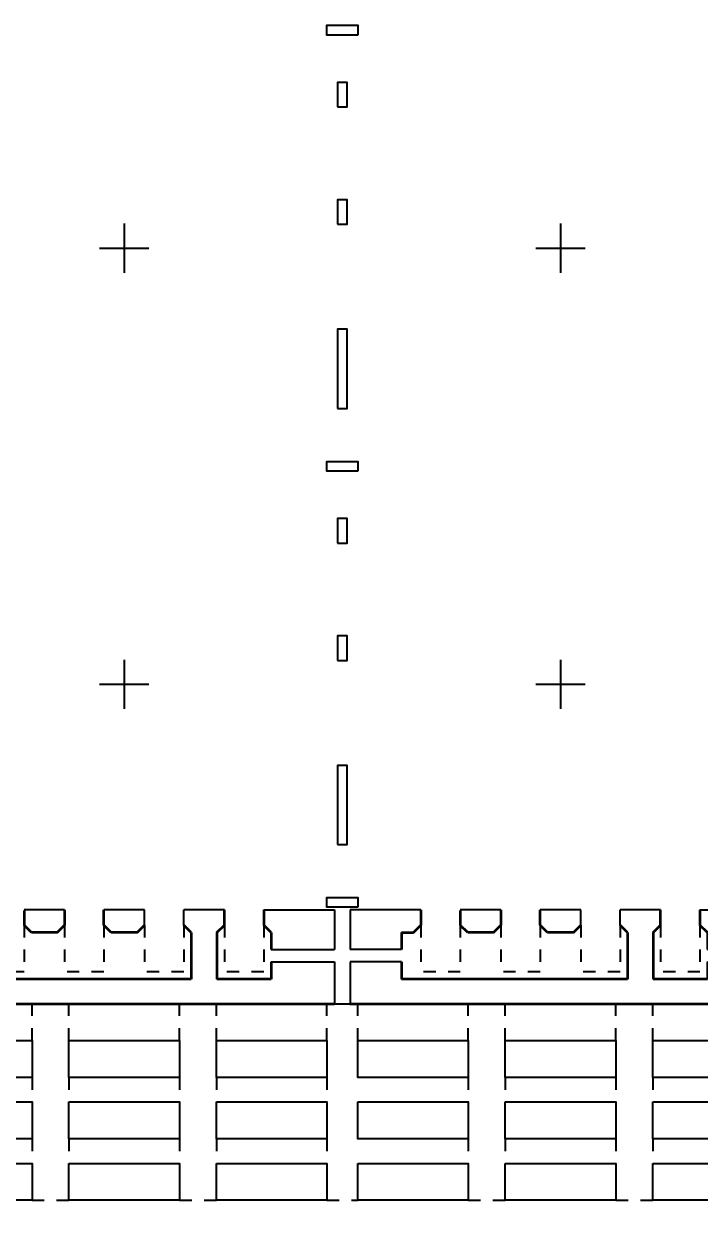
# Model space of a CAD drawing. Extents: x -251 to -90, y -161 to -25.
# Drawn here: x -216.33 to -210.83, y -103.27 to -93.5 of the extents above; entities that cross this region are included whole.
import ezdxf

# ---------------------------------------------------------------- set-up
doc = ezdxf.new("R2010")
doc.units = 0
doc.header["$LTSCALE"] = 0.15
doc.header["$MEASUREMENT"] = 0
doc.header["$PDSIZE"] = 0.2
doc.linetypes.add('HIDDEN', pattern=[9.525, 6.35, -3.175])
for name, color, linetype in [('1', 7, 'Continuous'), ('2D', 4, 'Continuous'), ('3', 7, 'Continuous'), ('HATCH', 4, 'Continuous'), ('Ribbon', 4, 'Continuous')]:
    doc.layers.add(name, color=color, linetype=linetype)
doc.layers.add('实线', color=7, linetype='Continuous', lineweight=35)
doc.styles.add('SIMPLEX', font='SIMPLEX')
doc.dimstyles.new('1.0', dxfattribs={"dimtxt": 1, "dimasz": 1, "dimexe": 0.3, "dimexo": 0.3, "dimgap": 0.3, "dimtad": 0, "dimdec": 3, "dimzin": 1, "dimdsep": 46, "dimtxsty": 'SIMPLEX', "dimcen": 0, "dimclrd": 256, "dimclre": 256, "dimclrt": 256, "dimadec": 0, "dimazin": 1, "dimtm": 1.25, "dimtfac": 1, "dimtdec": 3, "dimtmove": 0, "dimatfit": 0, "dimfxl": 1, "dimtolj": 1, "dimtzin": 0, "dimlwd": -1, "dimlwe": -1, "dimarcsym": 1})

# ---------------------------------------------------------------- blocks, each defined once
blk = doc.blocks.new('*D21')
at = {"layer": '2D', "transparency": 16777216}
blk.add_line((426.95, -781.1891), (426.95, -786.4255), dxfattribs=at)
at = {"layer": 'Defpoints', "color": 0, "transparency": 16777216}
for p in [(479.95, -747.0081), (426.95, -780.8891), (426.95, -786.4255)]:
    blk.add_point(p, dxfattribs=at)
at = {"layer": '2D', "transparency": 16777216, "insert": (426.95, -789.2017), "char_height": 1, "attachment_point": 5, "rotation": 90, "style": 'SIMPLEX'}
blk.add_mtext('\\A1;53.000', dxfattribs=at)
blk = doc.blocks.new('*D22')
at = {"layer": '2D', "transparency": 16777216}
for p, q in [((427.45, -781.1891), (427.45, -782.8891)), ((427.45, -782.8891), (428.5406, -784.486)), ((428.5406, -784.486), (428.5406, -786.486))]:
    blk.add_line(p, q, dxfattribs=at)
at = {"layer": 'Defpoints', "color": 0, "transparency": 16777216}
for p in [(479.95, -747.0081), (427.45, -780.8891), (428.5406, -786.486)]:
    blk.add_point(p, dxfattribs=at)
at = {"layer": '2D', "transparency": 16777216, "insert": (428.5406, -789.2622), "char_height": 1, "attachment_point": 5, "rotation": 90, "style": 'SIMPLEX'}
blk.add_mtext('\\A1;52.500', dxfattribs=at)
blk = doc.blocks.new('103')
at = {"layer": 'HATCH'}
for p, q in [((0, 0.2), (0, -0.2)), ((-0.2, 0), (0.2, 0))]:
    blk.add_line(p, q, dxfattribs=at)
blk = doc.blocks.new('*U33')
at = {"layer": 'HATCH'}
blk.add_blockref('103', (0, 0), dxfattribs=at)
blk = doc.blocks.new('*U34')
at = {"layer": '1', "color": 0, "linetype": 'ByBlock', "lineweight": -2, "transparency": 16777216}
for p in [(7.1, 3.55), (10.65, 3.55), (7.1, 0), (10.65, 0)]:
    blk.add_blockref('*U33', p, dxfattribs=at)
blk = doc.blocks.new('*U38')
at = {"layer": 'HATCH'}
blk.add_lwpolyline([(-0.125, 0.04), (0.125, 0.04), (0.125, -0.04), (-0.125, -0.04)], close=True, dxfattribs=at)
blk = doc.blocks.new('*U39')
at = {"layer": '1', "color": 0, "linetype": 'ByBlock', "lineweight": -2, "transparency": 16777216}
blk.add_blockref('*U38', (0, 0), dxfattribs=at)
blk = doc.blocks.new('*U36')
at = {"layer": '1', "rotation": 180}
blk.add_blockref('*U39', (0, 0), dxfattribs=at)
blk = doc.blocks.new('*U37')
at = {"layer": 'HATCH', "color": 0, "linetype": 'ByBlock', "lineweight": -2, "transparency": 16777216}
for p in [(10.65, 7.1), (10.65, 3.55), (10.65, 0)]:
    blk.add_blockref('*U36', p, dxfattribs=at)
blk = doc.blocks.new('*U40')
at = {"layer": 'Ribbon'}
for points in [[(-0.04, 1.1275), (0.04, 1.1275), (0.04, 1.3275), (-0.04, 1.3275)], [(-0.04, 0.1725), (0.04, 0.1725), (0.04, 0.3725), (-0.04, 0.3725)], [(-0.04, -1.3275), (0.04, -1.3275), (0.04, -0.6825), (-0.04, -0.6825)]]:
    blk.add_lwpolyline(points, close=True, dxfattribs=at)
blk = doc.blocks.new('*U41')
at = {"layer": '1', "color": 0, "linetype": 'ByBlock', "lineweight": -2, "transparency": 16777216}
for p in [(10.65, 3.55), (10.65, 0)]:
    blk.add_blockref('*U40', p, dxfattribs=at)
blk = doc.blocks.new('*U44')
at = {"layer": '1'}
for points in [[(-1.775, 0.5), (-0.875, 0.5), (-0.875, 0.2), (-1.775, 0.2)], [(-0.575, 0.5), (0.325, 0.5), (0.325, 0.2), (-0.575, 0.2)], [(0.625, 0.5), (1.525, 0.5), (1.525, 0.2), (0.625, 0.2)], [(-1.775, 0), (-0.875, 0), (-0.875, -0.3), (-1.775, -0.3)], [(-0.575, 0), (0.325, 0), (0.325, -0.3), (-0.575, -0.3)], [(0.625, 0), (1.525, 0), (1.525, -0.3), (0.625, -0.3)], [(-1.775, -0.5), (-0.875, -0.5), (-0.875, -0.8), (-1.775, -0.8)], [(-0.575, -0.5), (0.325, -0.5), (0.325, -0.8), (-0.575, -0.8)], [(0.625, -0.5), (1.525, -0.5), (1.525, -0.8), (0.625, -0.8)]]:
    blk.add_lwpolyline(points, close=True, dxfattribs=at)
at = {"layer": 'HATCH', "linetype": 'HIDDEN', "ltscale": 0.1}
for p, q in [((-1.775, 0.5), (-1.775, 0.8)), ((-0.875, 0.5), (-0.875, 0.8)), ((-0.575, 0.5), (-0.575, 0.8)), ((0.325, 0.5), (0.325, 0.8)), ((0.625, 0.5), (0.625, 0.8)), ((1.525, 0.5), (1.525, 0.8)), ((-0.875, 0.2), (-0.875, 0)), ((-0.575, 0.2), (-0.575, 0)), ((0.325, 0.2), (0.325, 0)), ((0.625, 0.2), (0.625, 0)), ((1.525, 0.2), (1.525, 0)), ((-0.875, -0.3), (-0.875, -0.5)), ((-0.575, -0.3), (-0.575, -0.5)), ((0.325, -0.3), (0.325, -0.5)), ((0.625, -0.3), (0.625, -0.5)), ((1.525, -0.3), (1.525, -0.5)), ((-0.875, -0.8), (-0.575, -0.8)), ((0.325, -0.8), (0.625, -0.8)), ((1.525, -0.8), (1.775, -0.8))]:
    blk.add_line(p, q, dxfattribs=at)
blk = doc.blocks.new('*U45')
at = {"layer": '1', "color": 0, "linetype": 'ByBlock', "lineweight": -2, "transparency": 16777216}
for p in [(3.55, 0), (7.1, 0)]:
    blk.add_blockref('*U44', p, dxfattribs=at)
blk = doc.blocks.new('*U66')
at = {"layer": '1'}
for p, q in [((-1.0725, 0.3825), (-1.6475, 0.3825)), ((-1.6475, 0.3825), (-1.6475, 0.0575)), ((-1.0725, 0.3825), (-1.6475, 0.3825)), ((-0.4225, 0.3825), (-0.7525, 0.3825)), ((0.2275, 0.3825), (-0.1025, 0.3825)), ((0.8775, 0.3825), (0.5475, 0.3825)), ((1.1975, 0.3825), (1.7725, 0.3825)), ((1.1975, 0.3825), (1.7725, 0.3825)), ((1.7725, 0.3825), (1.7725, 0.0575)), ((-1.2325, 0.0575), (-1.6475, 0.0575)), ((1.2575, 0.0575), (1.7725, 0.0575)), ((-1.6475, -0.0425), (-1.6475, -0.3825)), ((-1.2325, -0.0425), (-1.6475, -0.0425)), ((1.2575, -0.0425), (1.7725, -0.0425)), ((1.7725, -0.0425), (1.7725, -0.3825))]:
    blk.add_line(p, q, dxfattribs=at)
at = {"layer": '3'}
for p, q in [((0.2275, 0.2575), (0.2275, 0.3825)), ((0.5475, 0.2575), (0.5475, 0.3825))]:
    blk.add_line(p, q, dxfattribs=at)
at = {"layer": 'HATCH', "linetype": 'HIDDEN', "ltscale": 0.1}
for p, q in [((-1.0725, 0.2575), (-1.0725, -0.1225)), ((-0.7525, 0.2575), (-0.7525, -0.1225)), ((-0.4225, 0.2575), (-0.4225, -0.1225)), ((-0.1025, 0.2575), (-0.1025, -0.1225)), ((0.2275, 0.2575), (0.2275, -0.1225)), ((0.5475, 0.2575), (0.5475, -0.1225)), ((0.8775, 0.2575), (0.8775, -0.1225)), ((1.1975, 0.2575), (1.1975, -0.1225)), ((-0.7525, -0.1225), (-1.0725, -0.1225)), ((-0.1025, -0.1225), (-0.4225, -0.1225)), ((0.5475, -0.1225), (0.2275, -0.1225)), ((1.1975, -0.1225), (0.8775, -0.1225))]:
    blk.add_line(p, q, dxfattribs=at)
at = {"layer": 'HATCH'}
blk.add_line((-1.7725, -0.3825), (-1.6525, -0.3825), dxfattribs=at)
at = {"layer": '实线', "color": 0}
for p, q in [((-1.0725, 0.3825), (-1.0725, 0.2575)), ((-0.7525, 0.3775), (-0.7525, 0.2575)), ((-0.4225, 0.3825), (-0.4225, 0.2575)), ((-0.1025, 0.2575), (-0.1025, 0.3825)), ((0.8775, 0.2575), (0.8775, 0.3825)), ((1.1975, 0.3825), (1.1975, 0.2575)), ((-1.2325, 0.1975), (-1.2325, 0.0575)), ((-1.2325, 0.1975), (-1.1325, 0.1975)), ((-1.1325, 0.1975), (-1.0725, 0.2575)), ((-0.6925, 0.1975), (-0.7525, 0.2575)), ((-0.4825, 0.1975), (-0.6925, 0.1975)), ((-0.4825, 0.1975), (-0.4225, 0.2575)), ((-0.0425, 0.1975), (-0.1025, 0.2575)), ((0.1675, 0.1975), (-0.0425, 0.1975)), ((0.1675, 0.1975), (0.2275, 0.2575)), ((0.6075, 0.1975), (0.5475, 0.2575)), ((0.6075, 0.1975), (0.6075, -0.1825)), ((0.8175, 0.1975), (0.8775, 0.2575)), ((0.8175, 0.1975), (0.8175, -0.1825)), ((1.2575, 0.1975), (1.1975, 0.2575)), ((1.2575, 0.1975), (1.2575, 0.0575)), ((-1.2325, -0.0425), (-1.2325, -0.1825)), ((1.2575, -0.0425), (1.2575, -0.1825)), ((0.6075, -0.1825), (-1.2325, -0.1825)), ((1.2575, -0.1825), (0.8175, -0.1825)), ((-1.6525, -0.3825), (1.7725, -0.3825))]:
    blk.add_line(p, q, dxfattribs=at)
blk = doc.blocks.new('*U67')
at = {"layer": '1', "color": 0, "linetype": 'ByBlock', "lineweight": -2, "transparency": 16777216}
for p in [(7.1, 0), (10.65, 0)]:
    blk.add_blockref('*U66', p, dxfattribs=at)

msp = doc.modelspace()

# ---------------------------------------------------------------- linework, layer by layer
at = {"layer": '1'}
for p, q in [((-215.9972, -100.7094), (-216.3272, -100.7094)), ((-215.3472, -100.7094), (-215.6772, -100.7094)), ((-214.6972, -100.7094), (-215.0272, -100.7094)), ((-214.3772, -100.7094), (-213.8022, -100.7094)), ((-214.3772, -100.7094), (-213.8022, -100.7094)), ((-213.8022, -100.7094), (-213.8022, -101.0344)), ((-213.0972, -100.7094), (-213.6722, -100.7094)), ((-213.6722, -100.7094), (-213.6722, -101.0344)), ((-213.0972, -100.7094), (-213.6722, -100.7094)), ((-212.4472, -100.7094), (-212.7772, -100.7094)), ((-211.7972, -100.7094), (-212.1272, -100.7094)), ((-211.1472, -100.7094), (-211.4772, -100.7094)), ((-214.3172, -101.0344), (-213.8022, -101.0344)), ((-213.2572, -101.0344), (-213.6722, -101.0344)), ((-214.3172, -101.1344), (-213.8022, -101.1344)), ((-213.8022, -101.1344), (-213.8022, -101.4744)), ((-213.6722, -101.1344), (-213.6722, -101.4744)), ((-213.2572, -101.1344), (-213.6722, -101.1344))]:
    msp.add_line(p, q, dxfattribs=at)
at = {"layer": '3'}
for p, q in [((-215.3472, -100.8344), (-215.3472, -100.7094)), ((-215.0272, -100.8344), (-215.0272, -100.7094)), ((-211.7972, -100.8344), (-211.7972, -100.7094)), ((-211.4772, -100.8344), (-211.4772, -100.7094))]:
    msp.add_line(p, q, dxfattribs=at)
at = {"layer": 'HATCH', "linetype": 'HIDDEN', "ltscale": 0.1}
for p, q in [((-216.3272, -100.8344), (-216.3272, -101.2144)), ((-215.9972, -100.8344), (-215.9972, -101.2144)), ((-215.6772, -100.8344), (-215.6772, -101.2144)), ((-215.3472, -100.8344), (-215.3472, -101.2144)), ((-215.0272, -100.8344), (-215.0272, -101.2144)), ((-214.6972, -100.8344), (-214.6972, -101.2144)), ((-214.3772, -100.8344), (-214.3772, -101.2144)), ((-213.0972, -100.8344), (-213.0972, -101.2144)), ((-212.7772, -100.8344), (-212.7772, -101.2144)), ((-212.4472, -100.8344), (-212.4472, -101.2144)), ((-212.1272, -100.8344), (-212.1272, -101.2144)), ((-211.7972, -100.8344), (-211.7972, -101.2144)), ((-211.4772, -100.8344), (-211.4772, -101.2144)), ((-211.1472, -100.8344), (-211.1472, -101.2144)), ((-215.6772, -101.2144), (-215.9972, -101.2144)), ((-215.0272, -101.2144), (-215.3472, -101.2144)), ((-214.3772, -101.2144), (-214.6972, -101.2144)), ((-212.7772, -101.2144), (-213.0972, -101.2144)), ((-212.1272, -101.2144), (-212.4472, -101.2144)), ((-211.4772, -101.2144), (-211.7972, -101.2144)), ((-210.8272, -101.2144), (-211.1472, -101.2144))]:
    msp.add_line(p, q, dxfattribs=at)
at = {"layer": 'HATCH'}
msp.add_line((-213.7972, -101.4744), (-213.6772, -101.4744), dxfattribs=at)
at = {"layer": '实线', "color": 0}
for p, q in [((-215.9972, -100.7094), (-215.9972, -100.8344)), ((-215.6772, -100.8344), (-215.6772, -100.7094)), ((-214.6972, -100.8344), (-214.6972, -100.7094)), ((-214.3772, -100.7094), (-214.3772, -100.8344)), ((-213.0972, -100.7094), (-213.0972, -100.8344)), ((-212.4472, -100.7094), (-212.4472, -100.8344)), ((-212.1272, -100.8344), (-212.1272, -100.7094)), ((-211.1472, -100.8344), (-211.1472, -100.7094)), ((-216.3272, -100.7144), (-216.3272, -100.8344)), ((-212.7772, -100.7144), (-212.7772, -100.8344)), ((-216.2672, -100.8944), (-216.3272, -100.8344)), ((-216.0572, -100.8944), (-216.2672, -100.8944)), ((-216.0572, -100.8944), (-215.9972, -100.8344)), ((-215.6172, -100.8944), (-215.6772, -100.8344)), ((-215.4072, -100.8944), (-215.6172, -100.8944)), ((-215.4072, -100.8944), (-215.3472, -100.8344)), ((-214.9672, -100.8944), (-215.0272, -100.8344)), ((-214.9672, -100.8944), (-214.9672, -101.2744)), ((-214.7572, -100.8944), (-214.6972, -100.8344)), ((-214.7572, -100.8944), (-214.7572, -101.2744)), ((-214.3172, -100.8944), (-214.3772, -100.8344)), ((-214.3172, -100.8944), (-214.3172, -101.0344)), ((-213.2572, -100.8944), (-213.2572, -101.0344)), ((-213.2572, -100.8944), (-213.1572, -100.8944)), ((-213.1572, -100.8944), (-213.0972, -100.8344)), ((-212.7172, -100.8944), (-212.7772, -100.8344)), ((-212.5072, -100.8944), (-212.7172, -100.8944)), ((-212.5072, -100.8944), (-212.4472, -100.8344)), ((-212.0672, -100.8944), (-212.1272, -100.8344)), ((-211.8572, -100.8944), (-212.0672, -100.8944)), ((-211.8572, -100.8944), (-211.7972, -100.8344)), ((-211.4172, -100.8944), (-211.4772, -100.8344)), ((-211.4172, -100.8944), (-211.4172, -101.2744)), ((-211.2072, -100.8944), (-211.1472, -100.8344)), ((-211.2072, -100.8944), (-211.2072, -101.2744)), ((-214.3172, -101.1344), (-214.3172, -101.2744)), ((-213.2572, -101.1344), (-213.2572, -101.2744)), ((-214.9672, -101.2744), (-216.8072, -101.2744)), ((-214.3172, -101.2744), (-214.7572, -101.2744)), ((-211.4172, -101.2744), (-213.2572, -101.2744)), ((-210.7672, -101.2744), (-211.2072, -101.2744)), ((-217.2272, -101.4744), (-213.8022, -101.4744)), ((-213.6772, -101.4744), (-210.2522, -101.4744))]:
    msp.add_line(p, q, dxfattribs=at)

# ---------------------------------------------------------------- block references
at = {"layer": '1'}
for name, p in [('*U41', (-224.3872, -98.8519)), ('*U34', (-222.6122, -98.8744)), ('*U67', (-222.6747, -101.0919)), ('*U45', (-218.9372, -102.2744))]:
    msp.add_blockref(name, p, dxfattribs=at)
at = {"layer": 'HATCH'}
msp.add_blockref('*U37', (-224.3872, -100.6494), dxfattribs=at)

# ---------------------------------------------------------------- dimensions: what is measured, and where the dimension line sits
at = {"layer": '2D'}
for feature_location, offset, picture, middle in [((-220.5872, -106.1304), (0, -5.5364), '*D21', (-220.5872, -114.443)), ((-220.0872, -106.1304), (1.0906, -5.5969), '*D22', (-218.9966, -114.5035))]:
    dim = msp.add_ordinate_dim(feature_location=feature_location, offset=offset, dtype=1, origin=(-167.5872, -72.2494), dimstyle='1.0', dxfattribs=at)
    dim.commit()
    dim.dimension.update_dxf_attribs({"geometry": picture, "text_midpoint": middle, "insert": (-647.5372, 674.7587)})

doc.saveas('drawing.dxf')
